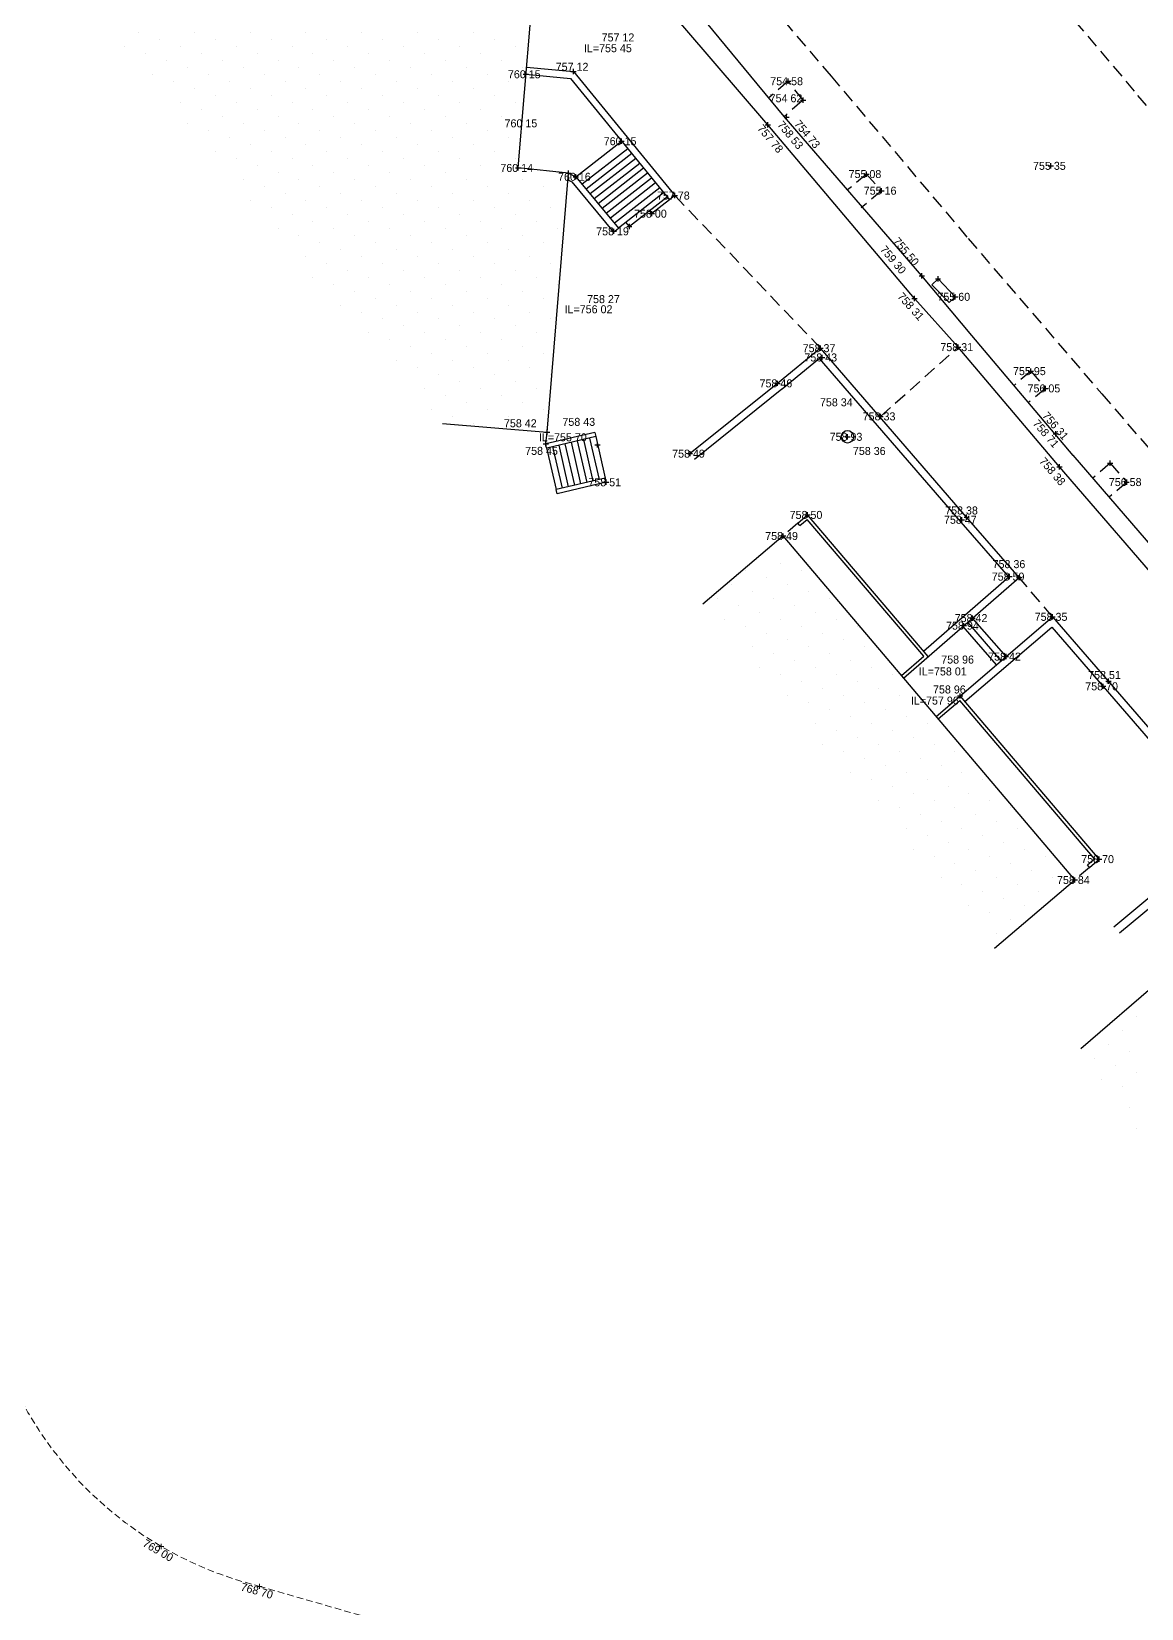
# Model space of a CAD drawing. Extents: x -1 to 212944, y -1 to 167548.
# Drawn here: x 170605.8 to 170658.5, y 133899.5 to 133974.4 of the extents above; entities that cross this region are included whole.
import ezdxf
from ezdxf.enums import TextEntityAlignment as Align

# ---------------------------------------------------------------- set-up
doc = ezdxf.new("R2010")
doc.units = 0
doc.header["$LTSCALE"] = 2.5
doc.header["$MEASUREMENT"] = 0
doc.header["$PDMODE"] = 2
doc.header["$PDSIZE"] = 0.125
doc.linetypes.add('HIDDEN', pattern=[0.375, 0.25, -0.125])
doc.linetypes.add('HIDDEN2', pattern=[0.1875, 0.125, -0.0625])
for name, color, linetype in [('1500-BK-6434-1-GOVA', 2, 'CONTINUOUS'), ('1500-BK-6434-1-PTS', 7, 'CONTINUOUS'), ('1501-8447-17-GOVA', 2, 'CONTINUOUS'), ('1501-8447-17-PTS', 7, 'CONTINUOUS'), ('1501-8447-18-GOVA', 2, 'CONTINUOUS'), ('2200', 10, 'CONTINUOUS'), ('2200-PL', 10, 'CONTINUOUS'), ('2404', 210, 'HIDDEN'), ('2404-PL', 210, 'HIDDEN2'), ('2412', 212, 'CONTINUOUS'), ('2601', 32, 'CONTINUOUS'), ('4001', 7, 'CONTINUOUS'), ('4001-PL', 7, 'CONTINUOUS')]:
    doc.layers.add(name, color=color, linetype=linetype)

# ---------------------------------------------------------------- blocks, each defined once
blk = doc.blocks.new('*X')
at = {"layer": '2200', "color": 0}
for p, q in [((170610.835, 133974.306), (170610.835, 133974.306)), ((170611.829, 133973.975), (170611.829, 133973.975)), ((170613.486, 133974.306), (170613.486, 133974.306)), ((170614.481, 133973.975), (170614.481, 133973.975)), ((170616.138, 133974.306), (170616.138, 133974.306)), ((170617.132, 133973.975), (170617.132, 133973.975)), ((170618.79, 133974.306), (170618.79, 133974.306)), ((170619.784, 133973.975), (170619.784, 133973.975)), ((170621.441, 133974.306), (170621.441, 133974.306)), ((170622.436, 133973.975), (170622.436, 133973.975)), ((170624.093, 133974.306), (170624.093, 133974.306)), ((170625.087, 133973.975), (170625.087, 133973.975)), ((170626.745, 133974.306), (170626.745, 133974.306)), ((170627.739, 133973.975), (170627.739, 133973.975)), ((170629.396, 133974.306), (170629.396, 133974.306)), ((170610.172, 133973.644), (170610.172, 133973.644)), ((170611.166, 133973.312), (170611.166, 133973.312)), ((170612.823, 133973.644), (170612.823, 133973.644)), ((170613.818, 133973.312), (170613.818, 133973.312)), ((170615.475, 133973.644), (170615.475, 133973.644)), ((170616.469, 133973.312), (170616.469, 133973.312)), ((170618.127, 133973.644), (170618.127, 133973.644)), ((170619.121, 133973.312), (170619.121, 133973.312)), ((170620.778, 133973.644), (170620.778, 133973.644)), ((170621.773, 133973.312), (170621.773, 133973.312)), ((170623.43, 133973.644), (170623.43, 133973.644)), ((170624.424, 133973.312), (170624.424, 133973.312)), ((170626.082, 133973.644), (170626.082, 133973.644)), ((170627.076, 133973.312), (170627.076, 133973.312)), ((170628.733, 133973.644), (170628.733, 133973.644)), ((170611.498, 133972.318), (170611.498, 133972.318)), ((170612.16, 133972.981), (170612.16, 133972.981)), ((170613.155, 133972.649), (170613.155, 133972.649)), ((170614.149, 133972.318), (170614.149, 133972.318)), ((170614.812, 133972.981), (170614.812, 133972.981)), ((170615.806, 133972.649), (170615.806, 133972.649)), ((170616.801, 133972.318), (170616.801, 133972.318)), ((170617.464, 133972.981), (170617.464, 133972.981)), ((170618.458, 133972.649), (170618.458, 133972.649)), ((170619.453, 133972.318), (170619.453, 133972.318)), ((170620.115, 133972.981), (170620.115, 133972.981)), ((170621.11, 133972.649), (170621.11, 133972.649)), ((170622.104, 133972.318), (170622.104, 133972.318)), ((170622.767, 133972.981), (170622.767, 133972.981)), ((170623.761, 133972.649), (170623.761, 133972.649)), ((170624.756, 133972.318), (170624.756, 133972.318)), ((170625.419, 133972.981), (170625.419, 133972.981)), ((170626.413, 133972.649), (170626.413, 133972.649)), ((170627.407, 133972.318), (170627.407, 133972.318)), ((170628.07, 133972.981), (170628.07, 133972.981)), ((170629.065, 133972.649), (170629.065, 133972.649)), ((170612.492, 133971.986), (170612.492, 133971.986)), ((170613.486, 133971.655), (170613.486, 133971.655)), ((170615.144, 133971.986), (170615.144, 133971.986)), ((170616.138, 133971.655), (170616.138, 133971.655)), ((170617.795, 133971.986), (170617.795, 133971.986)), ((170618.79, 133971.655), (170618.79, 133971.655)), ((170620.447, 133971.986), (170620.447, 133971.986)), ((170621.441, 133971.655), (170621.441, 133971.655)), ((170623.099, 133971.986), (170623.099, 133971.986)), ((170624.093, 133971.655), (170624.093, 133971.655)), ((170625.75, 133971.986), (170625.75, 133971.986)), ((170626.745, 133971.655), (170626.745, 133971.655)), ((170628.402, 133971.986), (170628.402, 133971.986)), ((170612.823, 133970.992), (170612.823, 133970.992)), ((170614.481, 133971.323), (170614.481, 133971.323)), ((170615.475, 133970.992), (170615.475, 133970.992)), ((170617.132, 133971.323), (170617.132, 133971.323)), ((170618.127, 133970.992), (170618.127, 133970.992)), ((170619.784, 133971.323), (170619.784, 133971.323)), ((170620.778, 133970.992), (170620.778, 133970.992)), ((170622.436, 133971.323), (170622.436, 133971.323)), ((170623.43, 133970.992), (170623.43, 133970.992)), ((170625.087, 133971.323), (170625.087, 133971.323)), ((170626.082, 133970.992), (170626.082, 133970.992)), ((170627.739, 133971.323), (170627.739, 133971.323)), ((170628.733, 133970.992), (170628.733, 133970.992)), ((170613.818, 133970.66), (170613.818, 133970.66)), ((170614.812, 133970.329), (170614.812, 133970.329)), ((170616.469, 133970.66), (170616.469, 133970.66)), ((170617.464, 133970.329), (170617.464, 133970.329)), ((170619.121, 133970.66), (170619.121, 133970.66)), ((170620.115, 133970.329), (170620.115, 133970.329)), ((170621.773, 133970.66), (170621.773, 133970.66)), ((170622.767, 133970.329), (170622.767, 133970.329)), ((170624.424, 133970.66), (170624.424, 133970.66)), ((170625.419, 133970.329), (170625.419, 133970.329)), ((170627.076, 133970.66), (170627.076, 133970.66)), ((170628.07, 133970.329), (170628.07, 133970.329)), ((170613.155, 133969.998), (170613.155, 133969.998)), ((170614.149, 133969.666), (170614.149, 133969.666)), ((170615.144, 133969.335), (170615.144, 133969.335)), ((170615.806, 133969.998), (170615.806, 133969.998)), ((170616.801, 133969.666), (170616.801, 133969.666)), ((170617.795, 133969.335), (170617.795, 133969.335)), ((170618.458, 133969.998), (170618.458, 133969.998)), ((170619.453, 133969.666), (170619.453, 133969.666)), ((170620.447, 133969.335), (170620.447, 133969.335)), ((170621.11, 133969.998), (170621.11, 133969.998)), ((170622.104, 133969.666), (170622.104, 133969.666)), ((170623.099, 133969.335), (170623.099, 133969.335)), ((170623.761, 133969.998), (170623.761, 133969.998)), ((170624.756, 133969.666), (170624.756, 133969.666)), ((170625.75, 133969.335), (170625.75, 133969.335)), ((170626.413, 133969.998), (170626.413, 133969.998)), ((170627.407, 133969.666), (170627.407, 133969.666)), ((170628.402, 133969.335), (170628.402, 133969.335)), ((170614.481, 133968.672), (170614.481, 133968.672)), ((170616.138, 133969.003), (170616.138, 133969.003)), ((170617.132, 133968.672), (170617.132, 133968.672)), ((170618.79, 133969.003), (170618.79, 133969.003)), ((170619.784, 133968.672), (170619.784, 133968.672)), ((170621.441, 133969.003), (170621.441, 133969.003)), ((170622.436, 133968.672), (170622.436, 133968.672)), ((170624.093, 133969.003), (170624.093, 133969.003)), ((170625.087, 133968.672), (170625.087, 133968.672)), ((170626.745, 133969.003), (170626.745, 133969.003)), ((170627.739, 133968.672), (170627.739, 133968.672)), ((170615.475, 133968.34), (170615.475, 133968.34)), ((170616.469, 133968.009), (170616.469, 133968.009)), ((170618.127, 133968.34), (170618.127, 133968.34)), ((170619.121, 133968.009), (170619.121, 133968.009)), ((170620.778, 133968.34), (170620.778, 133968.34)), ((170621.773, 133968.009), (170621.773, 133968.009)), ((170623.43, 133968.34), (170623.43, 133968.34)), ((170624.424, 133968.009), (170624.424, 133968.009)), ((170626.082, 133968.34), (170626.082, 133968.34)), ((170627.076, 133968.009), (170627.076, 133968.009)), ((170628.733, 133968.34), (170628.733, 133968.34)), ((170615.806, 133967.346), (170615.806, 133967.346)), ((170617.464, 133967.677), (170617.464, 133967.677)), ((170618.458, 133967.346), (170618.458, 133967.346)), ((170620.115, 133967.677), (170620.115, 133967.677)), ((170621.11, 133967.346), (170621.11, 133967.346)), ((170622.767, 133967.677), (170622.767, 133967.677)), ((170623.761, 133967.346), (170623.761, 133967.346)), ((170625.419, 133967.677), (170625.419, 133967.677)), ((170626.413, 133967.346), (170626.413, 133967.346)), ((170628.07, 133967.677), (170628.07, 133967.677)), ((170629.065, 133967.346), (170629.065, 133967.346)), ((170630.722, 133967.677), (170630.722, 133967.677)), ((170616.138, 133966.352), (170616.138, 133966.352)), ((170616.801, 133967.014), (170616.801, 133967.014)), ((170617.795, 133966.683), (170617.795, 133966.683)), ((170618.79, 133966.352), (170618.79, 133966.352)), ((170619.453, 133967.014), (170619.453, 133967.014)), ((170620.447, 133966.683), (170620.447, 133966.683)), ((170621.441, 133966.352), (170621.441, 133966.352)), ((170622.104, 133967.014), (170622.104, 133967.014)), ((170623.099, 133966.683), (170623.099, 133966.683)), ((170624.093, 133966.352), (170624.093, 133966.352)), ((170624.756, 133967.014), (170624.756, 133967.014)), ((170625.75, 133966.683), (170625.75, 133966.683)), ((170626.745, 133966.352), (170626.745, 133966.352)), ((170627.407, 133967.014), (170627.407, 133967.014)), ((170628.402, 133966.683), (170628.402, 133966.683)), ((170629.396, 133966.352), (170629.396, 133966.352)), ((170630.059, 133967.014), (170630.059, 133967.014)), ((170631.053, 133966.683), (170631.053, 133966.683)), ((170617.132, 133966.02), (170617.132, 133966.02)), ((170618.127, 133965.689), (170618.127, 133965.689)), ((170619.784, 133966.02), (170619.784, 133966.02)), ((170620.778, 133965.689), (170620.778, 133965.689)), ((170622.436, 133966.02), (170622.436, 133966.02)), ((170623.43, 133965.689), (170623.43, 133965.689)), ((170625.087, 133966.02), (170625.087, 133966.02)), ((170626.082, 133965.689), (170626.082, 133965.689)), ((170627.739, 133966.02), (170627.739, 133966.02)), ((170628.733, 133965.689), (170628.733, 133965.689)), ((170630.391, 133966.02), (170630.391, 133966.02)), ((170617.464, 133965.026), (170617.464, 133965.026)), ((170619.121, 133965.357), (170619.121, 133965.357)), ((170620.115, 133965.026), (170620.115, 133965.026)), ((170621.773, 133965.357), (170621.773, 133965.357)), ((170622.767, 133965.026), (170622.767, 133965.026)), ((170624.424, 133965.357), (170624.424, 133965.357)), ((170625.419, 133965.026), (170625.419, 133965.026)), ((170627.076, 133965.357), (170627.076, 133965.357)), ((170628.07, 133965.026), (170628.07, 133965.026)), ((170629.728, 133965.357), (170629.728, 133965.357)), ((170630.722, 133965.026), (170630.722, 133965.026)), ((170618.458, 133964.694), (170618.458, 133964.694)), ((170619.453, 133964.363), (170619.453, 133964.363)), ((170621.11, 133964.694), (170621.11, 133964.694)), ((170622.104, 133964.363), (170622.104, 133964.363)), ((170623.761, 133964.694), (170623.761, 133964.694)), ((170624.756, 133964.363), (170624.756, 133964.363)), ((170626.413, 133964.694), (170626.413, 133964.694)), ((170627.407, 133964.363), (170627.407, 133964.363)), ((170629.065, 133964.694), (170629.065, 133964.694)), ((170630.059, 133964.363), (170630.059, 133964.363)), ((170618.79, 133963.7), (170618.79, 133963.7)), ((170619.784, 133963.368), (170619.784, 133963.368)), ((170620.447, 133964.031), (170620.447, 133964.031)), ((170621.441, 133963.7), (170621.441, 133963.7)), ((170622.436, 133963.368), (170622.436, 133963.368)), ((170623.099, 133964.031), (170623.099, 133964.031)), ((170624.093, 133963.7), (170624.093, 133963.7)), ((170625.087, 133963.368), (170625.087, 133963.368)), ((170625.75, 133964.031), (170625.75, 133964.031)), ((170626.745, 133963.7), (170626.745, 133963.7)), ((170627.739, 133963.368), (170627.739, 133963.368)), ((170628.402, 133964.031), (170628.402, 133964.031)), ((170629.396, 133963.7), (170629.396, 133963.7)), ((170630.391, 133963.368), (170630.391, 133963.368)), ((170619.121, 133962.706), (170619.121, 133962.706)), ((170620.778, 133963.037), (170620.778, 133963.037)), ((170621.773, 133962.706), (170621.773, 133962.706)), ((170623.43, 133963.037), (170623.43, 133963.037)), ((170624.424, 133962.706), (170624.424, 133962.706)), ((170626.082, 133963.037), (170626.082, 133963.037)), ((170627.076, 133962.706), (170627.076, 133962.706)), ((170628.733, 133963.037), (170628.733, 133963.037)), ((170629.728, 133962.706), (170629.728, 133962.706)), ((170620.115, 133962.374), (170620.115, 133962.374)), ((170621.11, 133962.043), (170621.11, 133962.043)), ((170622.767, 133962.374), (170622.767, 133962.374)), ((170623.761, 133962.043), (170623.761, 133962.043)), ((170625.419, 133962.374), (170625.419, 133962.374)), ((170626.413, 133962.043), (170626.413, 133962.043)), ((170628.07, 133962.374), (170628.07, 133962.374)), ((170629.065, 133962.043), (170629.065, 133962.043)), ((170630.722, 133962.374), (170630.722, 133962.374)), ((170620.447, 133961.38), (170620.447, 133961.38)), ((170621.441, 133961.048), (170621.441, 133961.048)), ((170622.104, 133961.711), (170622.104, 133961.711)), ((170623.099, 133961.38), (170623.099, 133961.38)), ((170624.093, 133961.048), (170624.093, 133961.048)), ((170624.756, 133961.711), (170624.756, 133961.711)), ((170625.75, 133961.38), (170625.75, 133961.38)), ((170626.745, 133961.048), (170626.745, 133961.048)), ((170627.407, 133961.711), (170627.407, 133961.711)), ((170628.402, 133961.38), (170628.402, 133961.38)), ((170629.396, 133961.048), (170629.396, 133961.048)), ((170630.059, 133961.711), (170630.059, 133961.711)), ((170622.436, 133960.717), (170622.436, 133960.717)), ((170623.43, 133960.385), (170623.43, 133960.385)), ((170625.087, 133960.717), (170625.087, 133960.717)), ((170626.082, 133960.385), (170626.082, 133960.385)), ((170627.739, 133960.717), (170627.739, 133960.717)), ((170628.733, 133960.385), (170628.733, 133960.385)), ((170630.391, 133960.717), (170630.391, 133960.717)), ((170621.773, 133960.054), (170621.773, 133960.054)), ((170622.767, 133959.722), (170622.767, 133959.722)), ((170624.424, 133960.054), (170624.424, 133960.054)), ((170625.419, 133959.722), (170625.419, 133959.722)), ((170627.076, 133960.054), (170627.076, 133960.054)), ((170628.07, 133959.722), (170628.07, 133959.722)), ((170629.728, 133960.054), (170629.728, 133960.054)), ((170623.761, 133959.391), (170623.761, 133959.391)), ((170624.756, 133959.06), (170624.756, 133959.06)), ((170626.413, 133959.391), (170626.413, 133959.391)), ((170627.407, 133959.06), (170627.407, 133959.06)), ((170629.065, 133959.391), (170629.065, 133959.391)), ((170630.059, 133959.06), (170630.059, 133959.06)), ((170623.099, 133958.728), (170623.099, 133958.728)), ((170624.093, 133958.397), (170624.093, 133958.397)), ((170625.087, 133958.065), (170625.087, 133958.065)), ((170625.75, 133958.728), (170625.75, 133958.728)), ((170626.745, 133958.397), (170626.745, 133958.397)), ((170627.739, 133958.065), (170627.739, 133958.065)), ((170628.402, 133958.728), (170628.402, 133958.728)), ((170629.396, 133958.397), (170629.396, 133958.397)), ((170630.391, 133958.065), (170630.391, 133958.065)), ((170624.424, 133957.402), (170624.424, 133957.402)), ((170626.082, 133957.734), (170626.082, 133957.734)), ((170627.076, 133957.402), (170627.076, 133957.402)), ((170628.733, 133957.734), (170628.733, 133957.734)), ((170629.728, 133957.402), (170629.728, 133957.402)), ((170625.419, 133957.071), (170625.419, 133957.071)), ((170626.413, 133956.739), (170626.413, 133956.739)), ((170628.07, 133957.071), (170628.07, 133957.071)), ((170629.065, 133956.739), (170629.065, 133956.739)), ((170624.756, 133956.408), (170624.756, 133956.408)), ((170625.75, 133956.076), (170625.75, 133956.076)), ((170627.407, 133956.408), (170627.407, 133956.408)), ((170628.402, 133956.076), (170628.402, 133956.076)), ((170630.059, 133956.408), (170630.059, 133956.408)), ((170626.745, 133955.745), (170626.745, 133955.745)), ((170629.396, 133955.745), (170629.396, 133955.745)), ((170640.334, 133949.447), (170640.334, 133949.447)), ((170641.329, 133949.116), (170641.329, 133949.116)), ((170639.671, 133948.784), (170639.671, 133948.784)), ((170640.666, 133948.453), (170640.666, 133948.453)), ((170642.323, 133948.784), (170642.323, 133948.784)), ((170639.008, 133948.121), (170639.008, 133948.121)), ((170640.003, 133947.79), (170640.003, 133947.79)), ((170641.66, 133948.121), (170641.66, 133948.121)), ((170642.654, 133947.79), (170642.654, 133947.79)), ((170638.346, 133947.459), (170638.346, 133947.459)), ((170639.34, 133947.127), (170639.34, 133947.127)), ((170640.997, 133947.459), (170640.997, 133947.459)), ((170641.992, 133947.127), (170641.992, 133947.127)), ((170643.649, 133947.459), (170643.649, 133947.459)), ((170638.677, 133946.464), (170638.677, 133946.464)), ((170639.671, 133946.133), (170639.671, 133946.133)), ((170640.334, 133946.796), (170640.334, 133946.796)), ((170641.329, 133946.464), (170641.329, 133946.464)), ((170642.323, 133946.133), (170642.323, 133946.133)), ((170642.986, 133946.796), (170642.986, 133946.796)), ((170643.98, 133946.464), (170643.98, 133946.464)), ((170644.975, 133946.133), (170644.975, 133946.133)), ((170640.666, 133945.801), (170640.666, 133945.801)), ((170641.66, 133945.47), (170641.66, 133945.47)), ((170643.317, 133945.801), (170643.317, 133945.801)), ((170644.312, 133945.47), (170644.312, 133945.47)), ((170640.003, 133945.138), (170640.003, 133945.138)), ((170640.997, 133944.807), (170640.997, 133944.807)), ((170642.654, 133945.138), (170642.654, 133945.138)), ((170643.649, 133944.807), (170643.649, 133944.807)), ((170645.306, 133945.138), (170645.306, 133945.138)), ((170640.334, 133944.144), (170640.334, 133944.144)), ((170641.329, 133943.813), (170641.329, 133943.813)), ((170641.992, 133944.475), (170641.992, 133944.475)), ((170642.986, 133944.144), (170642.986, 133944.144)), ((170643.98, 133943.813), (170643.98, 133943.813)), ((170644.643, 133944.475), (170644.643, 133944.475)), ((170645.638, 133944.144), (170645.638, 133944.144)), ((170646.632, 133943.813), (170646.632, 133943.813)), ((170642.323, 133943.481), (170642.323, 133943.481)), ((170643.317, 133943.15), (170643.317, 133943.15)), ((170644.975, 133943.481), (170644.975, 133943.481)), ((170645.969, 133943.15), (170645.969, 133943.15)), ((170641.66, 133942.818), (170641.66, 133942.818)), ((170642.654, 133942.487), (170642.654, 133942.487)), ((170644.312, 133942.818), (170644.312, 133942.818)), ((170645.306, 133942.487), (170645.306, 133942.487)), ((170646.963, 133942.818), (170646.963, 133942.818)), ((170647.958, 133942.487), (170647.958, 133942.487)), ((170643.649, 133942.155), (170643.649, 133942.155)), ((170644.643, 133941.824), (170644.643, 133941.824)), ((170646.3, 133942.155), (170646.3, 133942.155)), ((170647.295, 133941.824), (170647.295, 133941.824)), ((170642.986, 133941.492), (170642.986, 133941.492)), ((170643.98, 133941.161), (170643.98, 133941.161)), ((170644.975, 133940.829), (170644.975, 133940.829)), ((170645.638, 133941.492), (170645.638, 133941.492)), ((170646.632, 133941.161), (170646.632, 133941.161)), ((170647.626, 133940.829), (170647.626, 133940.829)), ((170648.289, 133941.492), (170648.289, 133941.492)), ((170649.284, 133941.161), (170649.284, 133941.161)), ((170643.317, 133940.498), (170643.317, 133940.498)), ((170644.312, 133940.166), (170644.312, 133940.166)), ((170645.969, 133940.498), (170645.969, 133940.498)), ((170646.963, 133940.166), (170646.963, 133940.166)), ((170648.621, 133940.498), (170648.621, 133940.498)), ((170649.615, 133940.166), (170649.615, 133940.166)), ((170645.306, 133939.835), (170645.306, 133939.835)), ((170646.3, 133939.504), (170646.3, 133939.504)), ((170647.958, 133939.835), (170647.958, 133939.835)), ((170648.952, 133939.504), (170648.952, 133939.504)), ((170644.643, 133939.172), (170644.643, 133939.172)), ((170645.638, 133938.841), (170645.638, 133938.841)), ((170647.295, 133939.172), (170647.295, 133939.172)), ((170648.289, 133938.841), (170648.289, 133938.841)), ((170649.946, 133939.172), (170649.946, 133939.172)), ((170650.941, 133938.841), (170650.941, 133938.841)), ((170645.969, 133937.846), (170645.969, 133937.846)), ((170646.632, 133938.509), (170646.632, 133938.509)), ((170647.626, 133938.178), (170647.626, 133938.178)), ((170648.621, 133937.846), (170648.621, 133937.846)), ((170649.284, 133938.509), (170649.284, 133938.509)), ((170650.278, 133938.178), (170650.278, 133938.178)), ((170651.272, 133937.846), (170651.272, 133937.846)), ((170646.963, 133937.515), (170646.963, 133937.515)), ((170647.958, 133937.183), (170647.958, 133937.183)), ((170649.615, 133937.515), (170649.615, 133937.515)), ((170650.609, 133937.183), (170650.609, 133937.183)), ((170652.267, 133937.515), (170652.267, 133937.515)), ((170647.295, 133936.52), (170647.295, 133936.52)), ((170648.952, 133936.852), (170648.952, 133936.852)), ((170649.946, 133936.52), (170649.946, 133936.52)), ((170651.604, 133936.852), (170651.604, 133936.852)), ((170652.598, 133936.52), (170652.598, 133936.52)), ((170648.289, 133936.189), (170648.289, 133936.189)), ((170649.284, 133935.858), (170649.284, 133935.858)), ((170650.941, 133936.189), (170650.941, 133936.189)), ((170651.935, 133935.858), (170651.935, 133935.858)), ((170647.626, 133935.526), (170647.626, 133935.526)), ((170648.621, 133935.195), (170648.621, 133935.195)), ((170649.615, 133934.863), (170649.615, 133934.863)), ((170650.278, 133935.526), (170650.278, 133935.526)), ((170651.272, 133935.195), (170651.272, 133935.195)), ((170652.267, 133934.863), (170652.267, 133934.863)), ((170652.93, 133935.526), (170652.93, 133935.526)), ((170653.924, 133935.195), (170653.924, 133935.195)), ((170648.952, 133934.2), (170648.952, 133934.2)), ((170650.609, 133934.532), (170650.609, 133934.532)), ((170651.604, 133934.2), (170651.604, 133934.2)), ((170653.261, 133934.532), (170653.261, 133934.532)), ((170654.255, 133934.2), (170654.255, 133934.2)), ((170649.946, 133933.869), (170649.946, 133933.869)), ((170650.941, 133933.537), (170650.941, 133933.537)), ((170652.598, 133933.869), (170652.598, 133933.869)), ((170653.593, 133933.537), (170653.593, 133933.537)), ((170650.278, 133932.874), (170650.278, 133932.874)), ((170651.935, 133933.206), (170651.935, 133933.206)), ((170652.93, 133932.874), (170652.93, 133932.874)), ((170651.272, 133932.543), (170651.272, 133932.543)), ((170652.267, 133932.212), (170652.267, 133932.212)), ((170651.604, 133931.549), (170651.604, 133931.549)), ((170658.233, 133927.571), (170658.233, 133927.571)), ((170657.57, 133926.908), (170657.57, 133926.908)), ((170656.907, 133926.245), (170656.907, 133926.245)), ((170657.901, 133925.914), (170657.901, 133925.914)), ((170656.244, 133925.582), (170656.244, 133925.582)), ((170657.239, 133925.251), (170657.239, 133925.251)), ((170656.576, 133924.588), (170656.576, 133924.588)), ((170658.233, 133924.92), (170658.233, 133924.92)), ((170657.57, 133924.257), (170657.57, 133924.257)), ((170657.901, 133923.262), (170657.901, 133923.262)), ((170658.233, 133922.268), (170658.233, 133922.268))]:
    blk.add_line(p, q, dxfattribs=at)

msp = doc.modelspace()

# ---------------------------------------------------------------- linework, layer by layer
at = {"layer": '1500-BK-6434-1-PTS', "lineweight": 0}
for p in [(170611.92, 133902.41, 769), (170616.59, 133900.52, 768.7)]:
    msp.add_point(p, dxfattribs=at)
at = {"layer": '1501-8447-17-PTS'}
for p in [(170629.23, 133972.34, 760.15), (170631.5, 133972.47, 757.12), (170641.69, 133972.01, 754.58), (170642.4, 133971.11, 754.68), (170640.73, 133969.94, 757.78), (170641.62, 133970.3, 754.73), (170633.78, 133969.16, 760.15), (170628.87, 133967.89, 760.14), (170654.17, 133967.99, 755.35), (170631.26, 133967.65, 760.14), (170631.61, 133967.47, 760.16), (170645.41, 133967.6, 755.08), (170636.31, 133966.58, 757.78), (170646.13, 133966.81, 755.16), (170635.22, 133965.72, 758), (170633.42, 133964.88, 758.19), (170634.15, 133965.11, 758.11), (170648.04, 133962.76, 755.5), (170648.81, 133962.62, 755.51), (170647.69, 133961.69, 758.31), (170649.63, 133961.77, 755.6), (170643.23, 133959.33, 758.37), (170643.31, 133958.89, 758.43), (170649.77, 133959.38, 758.31), (170653.22, 133958.24, 755.95), (170641.18, 133957.66, 758.46), (170653.91, 133957.42, 756.05), (170646.08, 133956.09, 758.33), (170630.25, 133955.34, 758.42), (170644.51, 133955.12, 758.93), (170654.4, 133955.26, 756.31), (170630.18, 133954.78, 758.45), (170632.64, 133954.74, 758.46), (170637.03, 133954.32, 758.49), (170654.58, 133953.69, 758.38), (170656.98, 133953.87, 756.47), (170633.05, 133952.96, 758.51), (170657.77, 133952.97, 756.58), (170642.61, 133951.41, 758.5), (170649.94, 133951.18, 758.47), (170650.17, 133951.3, 758.38), (170641.45, 133950.41, 758.49), (170652.21, 133948.48, 758.59), (170652.67, 133948.43, 758.36), (170650.04, 133946.15, 758.94), (170650.45, 133946.51, 758.42), (170654.25, 133946.57, 758.35), (170652.04, 133944.68, 758.42), (170656.65, 133943.27, 758.7), (170656.91, 133943.51, 758.51), (170649.86, 133942.81, 758.99), (170656.46, 133935.06, 758.7), (170655.31, 133934.07, 758.84)]:
    msp.add_point(p, dxfattribs=at)
at = {"layer": '2200'}
for p, q in [((170628.87, 133967.89), (170629.47, 133975.05)), ((170631.26, 133967.65), (170628.87, 133967.89)), ((170630.25, 133955.34), (170631.26, 133967.65)), ((170625.267, 133955.749), (170630.25, 133955.34)), ((170641.45, 133950.41), (170637.637, 133947.176)), ((170655.31, 133934.07), (170641.45, 133950.41)), ((170651.497, 133930.836), (170655.31, 133934.07)), ((170655.588, 133926.071), (170659.38, 133929.33))]:
    msp.add_line(p, q, dxfattribs=at)
at = {"layer": '2404'}
for p, q in [((170637.25, 133979.87), (170643.73, 133972.25)), ((170651.68, 133979.16), (170658.13, 133971.54)), ((170641.69, 133972.01), (170640.774, 133971.223)), ((170642.4, 133971.11), (170641.69, 133972.01)), ((170643.73, 133972.25), (170650.24, 133964.54)), ((170661.77, 133967.31), (170658.13, 133971.54)), ((170642.363, 133971.071), (170641.507, 133970.336)), ((170645.41, 133967.6), (170644.517, 133966.846)), ((170645.41, 133967.6), (170646.13, 133966.81)), ((170643.23, 133959.33), (170636.31, 133966.58)), ((170646.13, 133966.81), (170645.167, 133965.998)), ((170650.24, 133964.54), (170656.59, 133957.16)), ((170646.08, 133956.09), (170649.77, 133959.38)), ((170653.22, 133958.24), (170652.421, 133957.565)), ((170653.22, 133958.24), (170653.91, 133957.42)), ((170653.91, 133957.42), (170653.111, 133956.745)), ((170656.59, 133957.16), (170663.23, 133949.48)), ((170630.18, 133954.78), (170630.25, 133955.34)), ((170656.98, 133953.87), (170656.159, 133953.162)), ((170656.98, 133953.87), (170657.77, 133952.97)), ((170657.77, 133952.97), (170656.942, 133952.255)), ((170642.153, 133951.021), (170641.45, 133950.41)), ((170654.25, 133946.57), (170652.67, 133948.43)), ((170656.003, 133934.671), (170655.31, 133934.07))]:
    msp.add_line(p, q, dxfattribs=at)
at = {"layer": '2404-PL', "lineweight": 0}
msp.add_line((170622.71, 133898.76), (170616.59, 133900.52), dxfattribs=at)
msp.add_arc((170620.755, 133917.527), 17.509, 203.26798, 256.23776, dxfattribs=at)
at = {"layer": '2412'}
for p, q in [((170631.61, 133967.47), (170633.78, 133969.16)), ((170634.07, 133968.805), (170631.905, 133967.115)), ((170634.26, 133968.572), (170632.097, 133966.884)), ((170634.45, 133968.34), (170632.288, 133966.653)), ((170634.64, 133968.107), (170632.48, 133966.422)), ((170634.829, 133967.875), (170632.672, 133966.191)), ((170635.019, 133967.643), (170632.864, 133965.96)), ((170635.209, 133967.41), (170633.055, 133965.729)), ((170635.399, 133967.178), (170633.247, 133965.498)), ((170635.594, 133966.949), (170633.439, 133965.267)), ((170635.778, 133966.713), (170633.631, 133965.036)), ((170635.944, 133966.51), (170634.15, 133965.11)), ((170636.056, 133966.373), (170635.22, 133965.72)), ((170635.22, 133965.72), (170635.111, 133965.86)), ((170634.15, 133965.11), (170633.989, 133965.316)), ((170632.258, 133955.062), (170632.713, 133953.088)), ((170632.55, 133955.13), (170633.005, 133953.155)), ((170630.211, 133954.591), (170630.666, 133952.616)), ((170630.504, 133954.658), (170630.959, 133952.684)), ((170630.796, 133954.726), (170631.251, 133952.751)), ((170631.088, 133954.793), (170631.543, 133952.818)), ((170631.381, 133954.86), (170631.836, 133952.886)), ((170631.673, 133954.928), (170632.128, 133952.953)), ((170631.966, 133954.995), (170632.42, 133953.02)), ((170651.587, 133944.286), (170649.997, 133946.116)), ((170651.814, 133944.483), (170650.224, 133946.313)), ((170652.04, 133944.68), (170650.45, 133946.51))]:
    msp.add_line(p, q, dxfattribs=at)
at = {"layer": '2601'}
for p, q in [((170640.73, 133969.94), (170634.15, 133977.6)), ((170641.507, 133970.336), (170635.13, 133978.05)), ((170629.23, 133972.34), (170631.349, 133972.137)), ((170629.272, 133972.684), (170631.5, 133972.47)), ((170631.5, 133972.47), (170636.31, 133966.58)), ((170631.349, 133972.137), (170636.056, 133966.373)), ((170648.04, 133962.76), (170641.507, 133970.336)), ((170647.69, 133961.69), (170640.73, 133969.94)), ((170631.233, 133967.326), (170631.418, 133967.231)), ((170631.26, 133967.65), (170631.61, 133967.47)), ((170631.418, 133967.231), (170633.4, 133964.845)), ((170631.61, 133967.47), (170633.631, 133965.036)), ((170636.31, 133966.58), (170636.053, 133966.377)), ((170633.4, 133964.845), (170633.631, 133965.036)), ((170650.419, 133959.929), (170648.04, 133962.76)), ((170649.77, 133959.38), (170647.69, 133961.69)), ((170655.229, 133954.239), (170650.419, 133959.929)), ((170643.23, 133959.33), (170641.18, 133957.66)), ((170643.187, 133958.844), (170641.401, 133957.389)), ((170649.905, 133951.071), (170643.187, 133958.844)), ((170650.17, 133951.3), (170643.23, 133959.33)), ((170654.58, 133953.69), (170649.77, 133959.38)), ((170641.18, 133957.66), (170637.03, 133954.32)), ((170641.399, 133957.387), (170637.249, 133954.047)), ((170632.505, 133955.325), (170630.18, 133954.78)), ((170632.551, 133955.13), (170630.226, 133954.585)), ((170632.505, 133955.325), (170632.55, 133955.13)), ((170630.211, 133954.591), (170630.18, 133954.78)), ((170660.12, 133947.27), (170654.58, 133953.69)), ((170660.95, 133947.61), (170655.224, 133954.246)), ((170633.005, 133953.155), (170630.68, 133952.61)), ((170633.051, 133952.96), (170630.725, 133952.415)), ((170633.005, 133953.155), (170633.05, 133952.96)), ((170630.725, 133952.415), (170630.68, 133952.61)), ((170642.153, 133951.021), (170642.61, 133951.41)), ((170648.343, 133944.679), (170642.61, 133951.41)), ((170642.25, 133950.907), (170642.153, 133951.021)), ((170642.25, 133950.907), (170642.593, 133951.199)), ((170648.132, 133944.694), (170642.593, 133951.199)), ((170652.176, 133948.465), (170649.906, 133951.07)), ((170652.67, 133948.43), (170650.17, 133951.3)), ((170647.172, 133943.664), (170652.67, 133948.43)), ((170648.116, 133944.945), (170652.176, 133948.465)), ((170648.723, 133941.836), (170654.25, 133946.57)), ((170650.087, 133942.544), (170654.213, 133946.078)), ((170654.213, 133946.078), (170662.615, 133936.361)), ((170654.25, 133946.57), (170662.88, 133936.59)), ((170647.074, 133943.777), (170648.132, 133944.694)), ((170648.82, 133941.722), (170649.843, 133942.598)), ((170656.249, 133935.077), (170649.843, 133942.598)), ((170656.46, 133935.06), (170649.86, 133942.81)), ((170657.434, 133931.554), (170662.81, 133936.05)), ((170655.906, 133934.785), (170656.249, 133935.077)), ((170656.003, 133934.671), (170656.46, 133935.06)), ((170656.003, 133934.671), (170655.906, 133934.785)), ((170657.16, 133931.84), (170660.64, 133934.75))]:
    msp.add_line(p, q, dxfattribs=at)
at = {"layer": '4001'}
msp.add_circle((170644.51, 133955.12, 758.93), 0.3, dxfattribs=at)
at = {"layer": '4001-PL'}
for p, q in [((170648.522, 133962.342), (170648.81, 133962.62)), ((170648.81, 133962.62), (170649.63, 133961.77)), ((170648.522, 133962.342), (170649.342, 133961.492)), ((170649.342, 133961.492), (170649.63, 133961.77))]:
    msp.add_line(p, q, dxfattribs=at)

# ---------------------------------------------------------------- block references
at = {"layer": '2200'}
msp.add_blockref('*X', (0, 0), dxfattribs=at)
msp.add_blockref('*X', (0, 0), dxfattribs=at)
msp.add_blockref('*X', (0, 0), dxfattribs=at)
msp.add_blockref('*X', (0, 0), dxfattribs=at)
msp.add_blockref('*X', (0, 0), dxfattribs=at)
msp.add_blockref('*X', (0, 0), dxfattribs=at)
at = {"layer": '2200-PL', "lineweight": 0}
msp.add_blockref('*X', (0, 0), dxfattribs=at)
msp.add_blockref('*X', (0, 0), dxfattribs=at)

# ---------------------------------------------------------------- texts
at = {"layer": '1500-BK-6434-1-GOVA', "lineweight": 0}
for s, rotation, p in [('769 00 ', 329.93142, (170611.828, 133902.191, 769)), ('768 70 ', 344.53878, (170616.53, 133900.291, 768.7))]:
    msp.add_text(s, height=0.38, rotation=rotation, dxfattribs=at).set_placement(p, align=Align.MIDDLE)
at = {"layer": '1501-8447-17-GOVA'}
for s, p in [('757 12 ', (170633.68, 133974.09, 757.12)), ('760 15 ', (170629.23, 133972.34, 760.15)), ('757 12 ', (170631.5, 133972.695, 757.12)), ('754 58 ', (170641.69, 133972.01, 754.58)), ('754 62 ', (170641.66, 133971.2, 754.62)), ('760 15 ', (170629.07, 133970.01, 760.15)), ('760 15 ', (170633.78, 133969.16, 760.15)), ('760 14 ', (170628.87, 133967.89, 760.14)), ('755 08 ', (170645.41, 133967.6, 755.08)), ('755 35 ', (170654.17, 133967.99, 755.35)), ('760 16 ', (170631.61, 133967.47, 760.16)), ('757 78 ', (170636.31, 133966.58, 757.78)), ('755 16 ', (170646.13, 133966.81, 755.16)), ('758 00 ', (170635.22, 133965.72, 758)), ('758 19 ', (170633.42, 133964.88, 758.19)), ('758 27 ', (170632.99, 133961.66, 758.27)), ('755 60 ', (170649.63, 133961.77, 755.6)), ('758 31 ', (170649.77, 133959.38, 758.31)), ('758 37 ', (170643.23, 133959.33, 758.37)), ('758 43 ', (170643.31, 133958.89, 758.43)), ('755 95 ', (170653.22, 133958.24, 755.95)), ('758 46 ', (170641.18, 133957.66, 758.46)), ('756 05 ', (170653.91, 133957.42, 756.05)), ('758 34 ', (170644.05, 133956.76, 758.34)), ('758 42 ', (170629.041, 133955.764, 758.42)), ('758 43 ', (170631.818, 133955.83, 758.42)), ('758 33 ', (170646.08, 133956.09, 758.33)), ('758 93 ', (170644.51, 133955.12, 758.93)), ('758 45 ', (170630.049, 133954.453, 758.45)), ('758 49 ', (170637.03, 133954.32, 758.49)), ('758 36 ', (170645.615, 133954.448, 758.36)), ('758 51 ', (170633.05, 133952.96, 758.51)), ('756 58 ', (170657.77, 133952.97, 756.58)), ('758 50 ', (170642.61, 133951.41, 758.5)), ('758 47 ', (170649.94, 133951.18, 758.47)), ('758 38 ', (170649.997, 133951.621, 758.38)), ('758 49 ', (170641.45, 133950.41, 758.49)), ('758 36 ', (170652.25, 133949.072, 758.36)), ('758 59 ', (170652.21, 133948.48, 758.59)), ('758 94 ', (170650.04, 133946.15, 758.94)), ('758 42 ', (170650.45, 133946.51, 758.42)), ('758 35 ', (170654.25, 133946.57, 758.35)), ('758 96 ', (170649.81, 133944.54, 758.96)), ('758 42 ', (170652.04, 133944.68, 758.42)), ('758 51 ', (170656.787, 133943.806, 758.51)), ('758 96 ', (170649.42, 133943.12, 758.96)), ('758 70 ', (170656.65, 133943.27, 758.7)), ('758 70 ', (170656.46, 133935.06, 758.7)), ('758 84 ', (170655.31, 133934.07, 758.84))]:
    msp.add_text(s, height=0.38, dxfattribs=at).set_placement(p, align=Align.MIDDLE)
for s, rotation, p in [('758 53 ', 310.1522, (170641.845, 133969.398, 754.73)), ('754 73 ', 310.1522, (170642.645, 133969.439, 754.73)), ('757 78 ', 310.1522, (170640.894, 133969.223, 757.78)), ('759 30 ', 310.1522, (170646.728, 133963.477, 755.5)), ('755 50 ', 310.1522, (170647.343, 133963.867, 755.5)), ('758 31 ', 312.00091, (170647.567, 133961.26, 758.31)), ('758 71 ', 310.79184, (170653.983, 133955.217, 756.31)), ('756 31 ', 310.79184, (170654.434, 133955.586, 756.31)), ('758 38 ', 310.79184, (170654.293, 133953.424, 758.38))]:
    msp.add_text(s, height=0.38, rotation=rotation, dxfattribs=at).set_placement(p, align=Align.MIDDLE)
at = {"layer": '1501-8447-18-GOVA'}
for s, p in [('IL=755 45', (170633.129, 133973.575, 757.18)), ('IL=756 02', (170632.21, 133961.178, 758.33)), ('IL=755 70', (170630.99, 133955.098, 758.49)), ('IL=758 01', (170649.035, 133943.976, 757.18)), ('IL=757 96', (170648.658, 133942.591, 757.18))]:
    msp.add_text(s, height=0.38, dxfattribs=at).set_placement(p, align=Align.MIDDLE)

doc.saveas('drawing.dxf')
